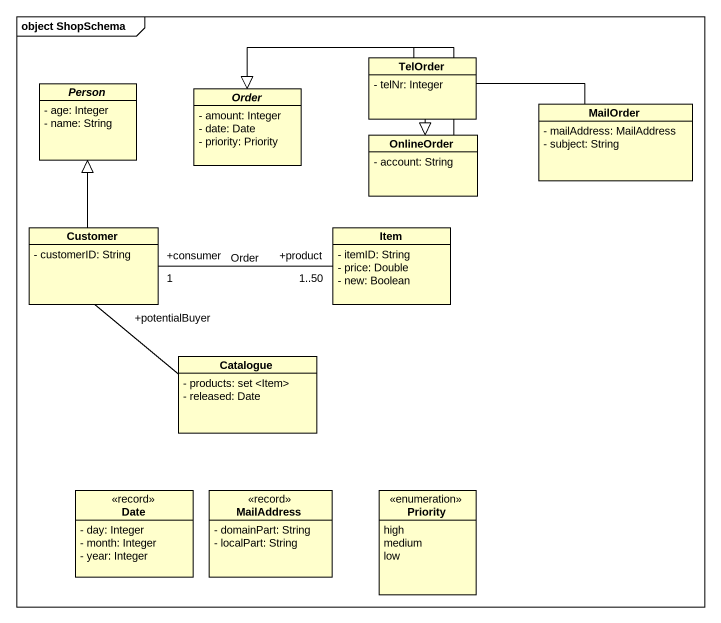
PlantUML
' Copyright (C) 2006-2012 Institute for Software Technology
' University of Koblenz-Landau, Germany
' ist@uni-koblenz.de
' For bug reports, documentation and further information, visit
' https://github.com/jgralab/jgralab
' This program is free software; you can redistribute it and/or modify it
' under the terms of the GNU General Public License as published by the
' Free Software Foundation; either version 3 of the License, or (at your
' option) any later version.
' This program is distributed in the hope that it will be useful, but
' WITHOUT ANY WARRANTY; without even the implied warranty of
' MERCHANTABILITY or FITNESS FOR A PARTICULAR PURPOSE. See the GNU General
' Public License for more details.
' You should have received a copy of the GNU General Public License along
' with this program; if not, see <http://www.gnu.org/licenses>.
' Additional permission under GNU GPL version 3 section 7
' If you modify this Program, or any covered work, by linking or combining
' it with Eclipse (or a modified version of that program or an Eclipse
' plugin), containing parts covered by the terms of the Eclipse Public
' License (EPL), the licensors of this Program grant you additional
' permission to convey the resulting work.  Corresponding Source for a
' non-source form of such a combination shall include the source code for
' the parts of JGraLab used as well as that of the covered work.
@startuml
mainframe object ShopSchema
hide circle
hide empty members
skinparam classAttributeIconSize 0
class TelOrder {
  - telNr: Integer
}
abstract class "Person" as Person_ {
  - age: Integer
  - name: String
}
abstract class Order {
  - amount: Integer
  - date: Date
  - priority: Priority
}
class MailOrder {
  - mailAddress: MailAddress
  - subject: String
}
class OnlineOrder {
  - account: String
}
class Customer {
  - customerID: String
}
class Item {
  - itemID: String
  - price: Double
  - new: Boolean
}
class Catalogue {
  - products: set <Item>
  - released: Date
}
class Date <<record>> {
  - day: Integer
  - month: Integer
  - year: Integer
}
class MailAddress <<record>> {
  - domainPart: String
  - localPart: String
}
enum Priority {
  high
  medium
  low
}
TelOrder -left-|> Order
MailOrder -left-|> OnlineOrder
OnlineOrder -left-|> Order
Customer -up-|> Person_
Customer "+consumer\n1" -right- "+product\n1..50" Item : Order
Customer "+potentialBuyer" -- Catalogue
@enduml
